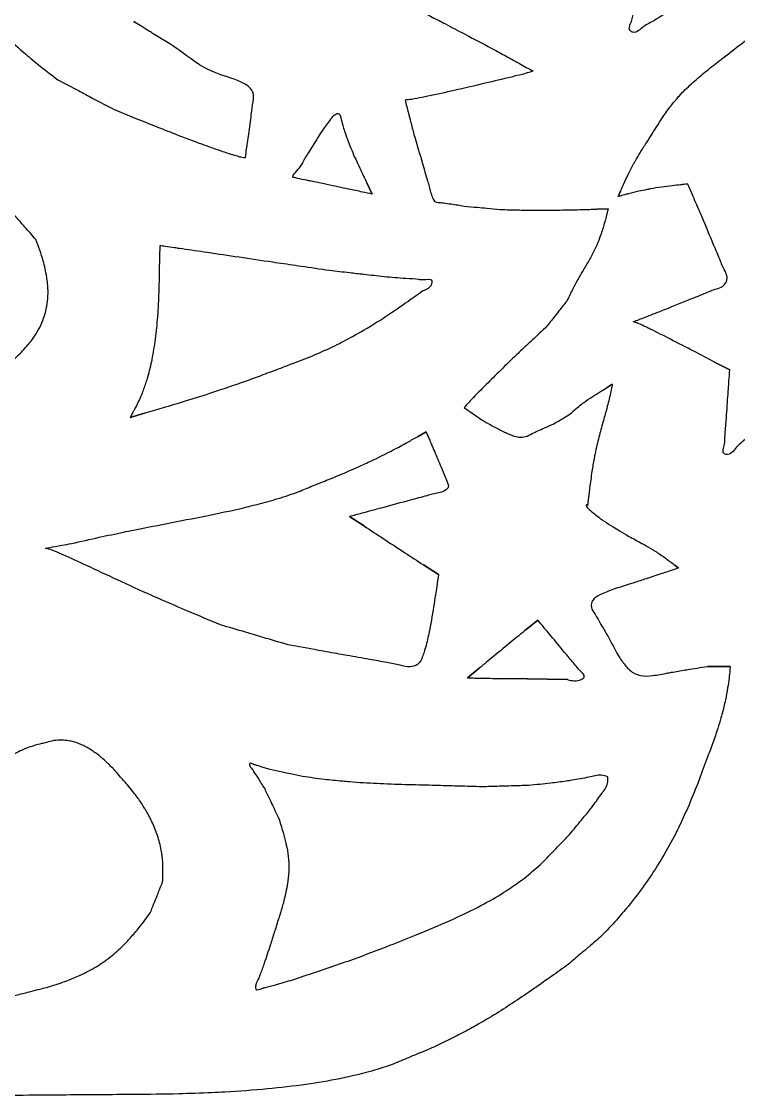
# Model space of a CAD drawing. Extents: x -268 to 413, y -196 to 303.
# Drawn here: x 19.2 to 124.9, y -188.3 to -29.9 of the extents above; entities that cross this region are included whole.
import ezdxf

# ---------------------------------------------------------------- set-up
doc = ezdxf.new("R2010")
doc.units = 0
doc.layers.add('layer_1', color=7, linetype='CONTINUOUS')

msp = doc.modelspace()

# ---------------------------------------------------------------- linework, layer by layer
at = {"layer": 'layer_1', "color": 1}
for points in [[(36.008984, -30.078896), (35.789108, -29.939869)], [(66.898999, -46.341277), (66.898999, -46.341277)], [(59.33071, -52.944161), (59.33071, -52.944161)], [(70.098923, -53.70576), (70.911567, -55.382358)], [(107.129163, -55.74398), (107.484568, -54.932371)], [(103.987555, -57.6022), (105.6617, -57.55175)], [(78.378269, -69.604706), (78.378269, -69.604706)], [(123.562837, -81.307092), (121.229587, -80.089674)], [(105.509195, -83.874647), (106.2704, -83.418571)], [(35.254646, -88.296338), (37.336917, -87.68686)], [(77.667203, -91.089812), (78.835901, -90.4298)], [(67.559788, -102.925007), (69.743646, -104.347395)], [(78.479984, -110.035792), (80.664483, -111.45818)], [(115.501297, -110.097514), (116.008556, -110.503314)], [(95.292511, -118.163292), (93.565371, -119.585552)], [(75.025721, -124.816572), (75.025721, -124.816572)], [(120.268596, -125.009419), (123.616354, -125.009419)], [(86.657752, -125.274077), (84.930748, -126.696336)], [(90.82308, -126.797915), (99.660996, -126.950026)], [(105.603082, -141.273951), (105.603082, -141.273951)]]:
    msp.add_lwpolyline(points, close=True, dxfattribs=at)
for points, knots in [([(81.011647, -10.077689), (80.886372, -10.828966), (80.673395, -12.106196), (80.335468, -14.134839), (79.838951, -17.103216), (79.276479, -20.557877), (78.739162, -23.605264), (78.439861, -25.677972), (77.941269, -27.208865), (78.887146, -29.061355), (80.422388, -29.598381), (82.294939, -30.637804), (85.105015, -32.087264), (87.579932, -33.39963), (89.126704, -34.219833)], [0, 0, 0, 0, 2.284929, 3.884561, 6.170008, 11.312147, 14.397224, 15.425521, 17.636153, 18.947517, 21.20515, 22.256499, 25.410298, 30.66617, 30.66617, 30.66617, 30.66617]), ([(6.302701, -19.420566), (6.478259, -19.671445), (6.776708, -20.09794), (7.251344, -20.774875), (8.036111, -21.904992), (9.161815, -23.417342), (10.333307, -24.892002), (11.69665, -26.559958), (13.446873, -28.559429), (15.943535, -31.180524), (18.020192, -33.162983), (19.969628, -34.855134), (21.906077, -36.481915), (23.620444, -37.783857), (24.588011, -38.518658)], [0, 0, 0, 0, 0.918611, 1.561642, 2.480263, 5.046159, 7.215578, 8.129959, 11.508803, 15.183974, 18.987277, 20.11533, 22.928096, 26.572375, 26.572375, 26.572375, 26.572375]), ([(117.57747, -26.732438), (116.336422, -27.453589), (114.350698, -28.60746), (112.128083, -30.003548), (110.615169, -30.765863), (109.773776, -31.82172), (108.438472, -31.11278), (109.175387, -29.953129), (109.39172, -28.476605), (109.976711, -26.161363), (110.4094, -24.140477), (110.679831, -22.87742)], [0, 0, 0, 0, 4.319877, 6.911971, 7.776053, 9.542205, 10.054435, 11.636007, 12.415296, 14.753173, 18.649653, 18.649653, 18.649653, 18.649653]), ([(128.228685, -30.992477), (128.169123, -30.865105), (128.003526, -30.510976), (127.646614, -30.12003), (126.988457, -29.328357), (125.931802, -28.200068), (124.527004, -26.698356), (123.553766, -25.678994), (123.106632, -25.210669)], [0, 0, 0, 0, 0.420191, 1.168237, 1.569545, 3.513519, 5.798898, 7.741235, 7.741235, 7.741235, 7.741235]), ([(52.727834, -46.544442), (52.853554, -45.575032), (53.060543, -43.978957), (53.258927, -42.188164), (53.884415, -38.990125), (46.997386, -37.963433), (43.079166, -34.372878), (39.73532, -32.441395), (37.909324, -31.280566), (37.031734, -30.726274), (36.333731, -30.284454), (36.008984, -30.078896)], [0, 0, 0, 0, 2.922112, 4.81108, 5.481892, 12.358016, 18.455619, 22.996539, 23.630295, 24.955663, 26.108789, 26.108789, 26.108789, 26.108789]), ([(113.41888, -44.484192), (113.810326, -43.894647), (114.51658, -42.830978), (115.47468, -41.661888), (116.546611, -40.428414), (117.943579, -39.078007), (119.912739, -37.395142), (121.496245, -36.143713), (122.907528, -35.048094), (124.273043, -33.994957), (125.441968, -33.11159), (126.098336, -32.615568)], [0, 0, 0, 0, 2.121573, 3.827784, 4.52944, 7.023765, 9.644811, 12.299705, 13.077474, 15.004833, 17.472962, 17.472962, 17.472962, 17.472962]), ([(89.126704, -34.219833), (89.803014, -34.595545), (90.952746, -35.23426), (92.778782, -36.248729), (93.928503, -36.887495), (94.604812, -37.263241)], [0, 0, 0, 0, 2.320991, 3.9457, 6.266738, 6.266738, 6.266738, 6.266738]), ([(94.604812, -37.263241), (94.314317, -37.355298), (93.526042, -37.605101), (92.45238, -37.863539), (90.39065, -38.381728), (87.315258, -39.109299), (83.207817, -40.058111), (80.116884, -40.76063), (78.01485, -41.180553), (76.906144, -41.42087), (76.05652, -41.495729), (75.736439, -41.523931)], [0, 0, 0, 0, 0.913998, 2.480189, 3.310875, 7.292102, 11.959978, 15.959017, 16.798699, 18.392354, 19.355638, 19.355638, 19.355638, 19.355638]), ([(24.588011, -38.518658), (25.603866, -39.057884), (27.330889, -39.974606), (30.073916, -41.430767), (31.801073, -42.34773), (32.81709, -42.887142)], [0, 0, 0, 0, 3.450293, 5.86574, 9.316727, 9.316727, 9.316727, 9.316727]), ([(75.736439, -41.523931), (75.899139, -42.150146), (76.175733, -43.214726), (76.615313, -44.905492), (76.892264, -45.970025), (77.055179, -46.59623)], [0, 0, 0, 0, 1.941017, 3.299775, 5.240925, 5.240925, 5.240925, 5.240925]), ([(32.81709, -42.887142), (34.382215, -43.526707), (37.042955, -44.613979), (40.128774, -45.839166), (42.866449, -46.911794), (45.457894, -47.893569), (48.30472, -48.901735), (50.057682, -49.493229), (51.11174, -49.789375), (51.645883, -49.957525), (52.063628, -49.987493), (52.219925, -49.998705)], [0, 0, 0, 0, 5.072247, 8.622907, 9.960238, 13.893296, 16.934803, 19.02282, 19.437892, 20.222346, 20.691305, 20.691305, 20.691305, 20.691305]), ([(70.911567, -55.382358), (70.434981, -55.282033), (69.624773, -55.111478), (68.337963, -54.840551), (66.455465, -54.444195), (64.263795, -53.982439), (62.332605, -53.576575), (61.023805, -53.299812), (60.181432, -53.127873), (59.551108, -52.986737), (58.785798, -52.844686), (60.358622, -51.54885), (60.805069, -50.406919), (62.06167, -48.501662), (63.241422, -46.493757), (64.499206, -44.769643), (65.13334, -43.884979), (66.062179, -43.136708), (66.449845, -44.908754), (66.719485, -45.768737), (66.898999, -46.341277)], [0, 0, 0, 0, 1.46109, 2.483891, 3.945088, 7.232222, 9.204632, 9.862141, 11.250265, 11.76168, 11.834739, 13.505955, 14.675898, 16.347377, 19.955072, 21.931922, 22.53577, 23.450675, 24.463006, 26.479408, 26.479408, 26.479408, 26.479408]), ([(111.28854, -47.831823), (111.551637, -47.418468), (111.998863, -46.715828), (112.708976, -45.599952), (113.155968, -44.897413), (113.41888, -44.484192)], [0, 0, 0, 0, 1.469945, 2.498685, 3.967994, 3.967994, 3.967994, 3.967994]), ([(52.219925, -49.998705), (52.282522, -49.57225), (52.388937, -48.847267), (52.55824, -47.695846), (52.665021, -46.970892), (52.727834, -46.544442)], [0, 0, 0, 0, 1.293074, 2.198253, 3.491404, 3.491404, 3.491404, 3.491404]), ([(66.898999, -46.341277), (67.217429, -47.204172), (67.871685, -48.977103), (68.993849, -51.41075), (69.756704, -52.995042), (70.098923, -53.70576)], [0, 0, 0, 0, 2.758321, 5.667335, 8.034032, 8.034032, 8.034032, 8.034032]), ([(77.055179, -46.59623), (77.476537, -48.024572), (78.147276, -50.298284), (78.874269, -52.849096), (79.385028, -54.54727), (79.58786, -55.60629), (80.173792, -56.675646), (80.882876, -56.610136), (81.638452, -56.715503), (82.798798, -56.861784), (83.818459, -57.036222), (84.460077, -57.145986)], [0, 0, 0, 0, 4.464634, 7.107041, 7.976825, 9.753398, 10.466597, 11.259688, 11.637637, 12.789981, 14.745754, 14.745754, 14.745754, 14.745754]), ([(107.484568, -54.932371), (107.638563, -54.581769), (107.999862, -53.759196), (108.629977, -52.416877), (109.210391, -51.278373), (109.804331, -50.227422), (110.413647, -49.186138), (110.971944, -48.321906), (111.28854, -47.831823)], [0, 0, 0, 0, 1.148758, 2.695188, 4.448191, 4.980514, 6.316622, 8.066745, 8.066745, 8.066745, 8.066745]), ([(117.37457, -53.91799), (117.267487, -53.926371), (116.996713, -53.947564), (116.642112, -53.985108), (115.989368, -54.052307), (114.978248, -54.164643), (113.488852, -54.356769), (112.242246, -54.550358), (111.11819, -54.767162), (110.049628, -54.990092), (108.961173, -55.252844), (108.143894, -55.473717), (107.636551, -55.608659), (107.317102, -55.693856), (107.129163, -55.74398)], [0, 0, 0, 0, 0.32222, 0.814778, 1.06965, 2.290827, 3.866632, 5.574763, 6.074106, 7.300846, 8.849209, 9.43231, 9.840629, 10.424155, 10.424155, 10.424155, 10.424155]), ([(119.504919, -58.787389), (119.242017, -58.186221), (118.795074, -57.164213), (118.084958, -55.54108), (117.63768, -54.519142), (117.37457, -53.91799)], [0, 0, 0, 0, 1.968422, 3.34639, 5.31502, 5.31502, 5.31502, 5.31502]), ([(21.3592, -62.086171), (20.81979, -61.47152), (19.902845, -60.426672), (18.44668, -58.767302), (17.529937, -57.722573), (16.990706, -57.108061)], [0, 0, 0, 0, 2.45333, 4.170427, 6.623089, 6.623089, 6.623089, 6.623089]), ([(84.460077, -57.145986), (85.111338, -57.208521), (86.218487, -57.314831), (87.97689, -57.483917), (89.084026, -57.590531), (89.735285, -57.653245)], [0, 0, 0, 0, 1.962769, 3.336724, 5.299541, 5.299541, 5.299541, 5.299541]), ([(89.735285, -57.653245), (90.697087, -57.680067), (92.417633, -57.728048), (94.446879, -57.748677), (96.561617, -57.758657), (98.871164, -57.73286), (101.592919, -57.673737), (103.266928, -57.623728), (103.987555, -57.6022)], [0, 0, 0, 0, 2.886466, 5.163535, 6.087837, 9.230733, 12.092144, 14.254981, 14.254981, 14.254981, 14.254981]), ([(105.6617, -57.55175), (105.599043, -57.789658), (105.492521, -58.194128), (105.322765, -58.836436), (105.064428, -59.841166), (104.681487, -61.106072), (104.246455, -62.280328), (103.790286, -63.399039), (103.185091, -64.577907), (102.293604, -66.073692), (101.595954, -67.234092), (100.98796, -68.34549), (100.364476, -69.521463), (99.864031, -70.549915), (99.574883, -71.144136)], [0, 0, 0, 0, 0.738065, 1.254787, 1.993072, 3.850338, 5.2161, 5.748478, 7.474144, 9.183154, 10.973254, 11.534872, 12.98348, 14.965826, 14.965826, 14.965826, 14.965826]), ([(114.027589, -72.379776), (115.348085, -71.840496), (117.46096, -70.977615), (119.870905, -70.041488), (121.448083, -69.342675), (122.775691, -69.111496), (123.410314, -67.511393), (122.636427, -66.393961), (122.008178, -64.736976), (120.955978, -62.3046), (120.063015, -60.140153), (119.504919, -58.787389)], [0, 0, 0, 0, 4.285173, 6.856542, 7.713746, 9.524564, 10.47439, 12.33191, 13.21108, 15.848513, 20.244097, 20.244097, 20.244097, 20.244097]), ([(16.077125, -81.387428), (16.923394, -80.723608), (18.386257, -79.576125), (19.868593, -77.994842), (21.197073, -76.399253), (22.34356, -74.412232), (23.15038, -71.533054), (23.201743, -69.217499), (22.886384, -67.120365), (22.42373, -64.930986), (21.750113, -63.130833), (21.3592, -62.086171)], [0, 0, 0, 0, 3.221679, 5.569009, 6.483442, 9.45037, 12.363368, 15.372426, 16.309113, 18.725456, 22.066677, 22.066677, 22.066677, 22.066677]), ([(39.623131, -63.001171), (39.610481, -63.440076), (39.588975, -64.186264), (39.555116, -65.371505), (39.533984, -66.117842), (39.521553, -66.556893)], [0, 0, 0, 0, 1.317262, 2.239492, 3.557173, 3.557173, 3.557173, 3.557173]), ([(64.613563, -66.658471), (63.21958, -66.454179), (60.691065, -66.083618), (57.694258, -65.642812), (54.450894, -65.165295), (50.803339, -64.626312), (46.435217, -63.982159), (43.464944, -63.543937), (41.575834, -63.271434), (40.61162, -63.130085), (39.888441, -63.035772), (39.623131, -63.001171)], [0, 0, 0, 0, 4.226619, 7.666574, 9.08716, 14.0616, 18.728052, 22.333265, 23.068841, 24.454065, 25.256727, 25.256727, 25.256727, 25.256727]), ([(39.521553, -66.556893), (39.507728, -67.680914), (39.483492, -69.651285), (39.367213, -71.953451), (39.221572, -74.223822), (38.970596, -76.660676), (38.488542, -79.647505), (37.999587, -81.769038), (37.478761, -83.416976), (36.981809, -84.824106), (36.380341, -86.190714), (35.863042, -87.144357), (35.559343, -87.72059), (35.367499, -88.083095), (35.254646, -88.296338)], [0, 0, 0, 0, 3.371994, 5.910995, 6.914039, 10.197183, 13.254835, 15.987487, 16.716968, 18.438943, 20.462987, 21.186691, 21.693315, 22.417105, 22.417105, 22.417105, 22.417105]), ([(72.639348, -67.572831), (71.64844, -67.459859), (69.963952, -67.267814), (67.28869, -66.963028), (65.60433, -66.771268), (64.613563, -66.658471)], [0, 0, 0, 0, 2.991981, 5.086201, 8.077702, 8.077702, 8.077702, 8.077702]), ([(78.378269, -69.604706), (78.959539, -69.384719), (79.683671, -69.110665), (79.798855, -67.790888), (78.582358, -68.100229), (77.397746, -67.910619), (75.40222, -67.814074), (73.701976, -67.665615), (72.639348, -67.572831)], [0, 0, 0, 0, 1.662305, 2.070859, 3.365761, 4.011161, 5.947249, 9.17386, 9.17386, 9.17386, 9.17386]), ([(61.768907, -79.356844), (62.878409, -78.882039), (64.89358, -78.01966), (67.201345, -76.820803), (69.684923, -75.464754), (72.398653, -73.762553), (75.576171, -71.610414), (77.528408, -70.213026), (78.378269, -69.604706)], [0, 0, 0, 0, 3.61914, 6.573385, 7.796848, 12.10791, 16.174749, 19.310018, 19.310018, 19.310018, 19.310018]), ([(99.574883, -71.144136), (99.186555, -71.632517), (98.526399, -72.462765), (97.478156, -73.781588), (96.818302, -74.612079), (96.430152, -75.100604)], [0, 0, 0, 0, 1.87185, 3.182148, 5.054005, 5.054005, 5.054005, 5.054005]), ([(109.360962, -74.205894), (109.937104, -73.980448), (110.916536, -73.597194), (112.472078, -72.988488), (113.451477, -72.605223), (114.027589, -72.379776)], [0, 0, 0, 0, 1.856039, 3.155239, 5.011199, 5.011199, 5.011199, 5.011199]), ([(121.229587, -80.089674), (120.250053, -79.578457), (118.116775, -78.465106), (114.990902, -76.856317), (112.64198, -75.646264), (111.043456, -74.888304), (110.235183, -74.479607), (109.592566, -74.278407), (109.360962, -74.205894)], [0, 0, 0, 0, 3.31465, 7.218807, 10.548083, 11.237993, 12.528568, 13.255797, 13.255797, 13.255797, 13.255797]), ([(96.430152, -75.100604), (95.703528, -75.767635), (94.40321, -76.961309), (92.888376, -78.388726), (91.313349, -79.88493), (89.604144, -81.5459), (87.595384, -83.544022), (86.24603, -84.905845), (85.3937, -85.805732), (84.919883, -86.297982), (84.592342, -86.704471), (84.460855, -86.867651)], [0, 0, 0, 0, 2.959058, 5.295333, 6.244082, 9.476275, 12.44484, 14.744343, 15.226617, 16.163674, 16.792126, 16.792126, 16.792126, 16.792126]), ([(54.860638, -81.998335), (55.713512, -81.672242), (57.163401, -81.117883), (59.466157, -80.237386), (60.916035, -79.682971), (61.768907, -79.356844)], [0, 0, 0, 0, 2.739265, 4.656761, 7.396057, 7.396057, 7.396057, 7.396057]), ([(37.336917, -87.68686), (38.233427, -87.423996), (40.315109, -86.81363), (43.688312, -85.792781), (46.538082, -84.89366), (49.129611, -84.026511), (51.607717, -83.180585), (53.694626, -82.422113), (54.860638, -81.998335)], [0, 0, 0, 0, 2.802748, 6.50793, 10.572801, 11.766762, 14.706183, 18.427987, 18.427987, 18.427987, 18.427987]), ([(123.258478, -85.669232), (123.296141, -85.130625), (123.360166, -84.215047), (123.461619, -82.761), (123.52535, -81.845557), (123.562837, -81.307092)], [0, 0, 0, 0, 1.619766, 2.753441, 4.372745, 4.372745, 4.372745, 4.372745]), ([(100.082142, -87.78071), (100.369619, -87.511552), (100.898995, -87.015911), (101.574868, -86.47627), (102.348312, -85.883012), (103.285229, -85.24963), (104.442548, -84.516882), (105.184246, -84.070301), (105.509195, -83.874647)], [0, 0, 0, 0, 1.180959, 2.174678, 2.592852, 4.105206, 5.56452, 6.702386, 6.702386, 6.702386, 6.702386]), ([(106.2704, -83.418571), (106.245372, -83.543792), (106.202824, -83.756679), (106.134938, -84.094754), (106.017655, -84.692886), (105.816243, -85.557789), (105.587039, -86.451562), (105.282952, -87.590943), (104.848955, -89.101339), (104.263463, -91.258411), (103.839024, -93.047942), (103.5186, -94.73217), (103.22117, -96.436267), (103.030963, -97.901714), (102.922641, -98.736276)], [0, 0, 0, 0, 0.383094, 0.651291, 1.034474, 2.211608, 3.314595, 3.802575, 5.749336, 8.028854, 10.507955, 11.263741, 13.172028, 15.696386, 15.696386, 15.696386, 15.696386]), ([(84.460855, -86.867651), (84.786471, -87.093099), (85.340023, -87.476365), (86.219223, -88.085072), (86.772811, -88.468324), (87.098455, -88.693769)], [0, 0, 0, 0, 1.188137, 2.019856, 3.208058, 3.208058, 3.208058, 3.208058]), ([(130.764835, -87.08955), (129.633157, -88.094038), (127.82243, -89.701258), (125.825651, -91.59418), (124.411527, -92.71446), (123.81463, -93.891196), (122.315034, -93.676519), (122.852686, -92.403695), (122.843191, -91.03462), (123.065372, -88.798075), (123.184206, -86.872637), (123.258478, -85.669232)], [0, 0, 0, 0, 4.548696, 7.278091, 8.187943, 10.051436, 10.546591, 12.014369, 12.743051, 14.929124, 18.572627, 18.572627, 18.572627, 18.572627]), ([(97.545992, -89.30235), (97.859029, -89.11442), (98.391204, -88.794931), (99.236588, -88.287718), (99.768969, -87.968494), (100.082142, -87.78071)], [0, 0, 0, 0, 1.095349, 1.862136, 2.957608, 2.957608, 2.957608, 2.957608]), ([(87.098455, -88.693769), (87.874519, -89.138382), (89.128768, -89.856952), (90.604495, -90.567975), (91.695628, -91.0314), (92.645211, -91.324443), (93.789816, -91.082673), (94.495952, -90.666739), (95.267256, -90.300056), (96.208433, -89.864918), (97.043653, -89.513631), (97.545992, -89.30235)], [0, 0, 0, 0, 2.683433, 4.336879, 4.902768, 6.252145, 7.223698, 8.310141, 8.702449, 9.785726, 11.420463, 11.420463, 11.420463, 11.420463]), ([(65.527913, -97.032676), (66.505658, -96.613709), (68.203527, -95.886167), (70.159548, -94.987782), (72.01489, -94.113851), (73.868549, -93.176051), (75.944065, -92.06098), (77.158223, -91.376675), (77.667203, -91.089812)], [0, 0, 0, 0, 3.191043, 5.541292, 6.456896, 9.343577, 11.771938, 13.524665, 13.524665, 13.524665, 13.524665]), ([(78.835901, -90.4298), (78.98642, -90.780983), (79.242308, -91.378006), (79.648361, -92.326163), (80.244445, -93.71199), (80.917374, -95.319399), (81.529581, -96.756583), (81.877532, -97.698331), (82.363706, -98.535929), (81.23358, -99.404049), (80.114505, -99.515416), (78.42935, -100.003194), (75.973231, -100.638828), (73.79422, -101.233519), (72.435542, -101.604326)], [0, 0, 0, 0, 1.146193, 1.948567, 3.094871, 5.668011, 7.205629, 7.716314, 8.777914, 9.548007, 11.379398, 12.234084, 14.783652, 19.006378, 19.006378, 19.006378, 19.006378]), ([(59.737032, -99.369295), (60.451859, -99.080711), (61.667095, -98.590107), (63.597389, -97.811234), (64.812893, -97.321035), (65.527913, -97.032676)], [0, 0, 0, 0, 2.312644, 3.931595, 6.244525, 6.244525, 6.244525, 6.244525]), ([(26.619887, -106.887179), (27.980867, -106.576164), (30.519171, -105.996103), (33.571133, -105.355324), (37.13114, -104.622616), (41.453105, -103.790096), (47.014048, -102.694101), (51.132195, -101.831324), (54.279878, -101.039256), (56.737917, -100.391183), (58.717559, -99.71666), (59.737032, -99.369295)], [0, 0, 0, 0, 4.188112, 7.811057, 9.355184, 15.092003, 21.014631, 26.360455, 27.710137, 30.752309, 33.982376, 33.982376, 33.982376, 33.982376]), ([(102.922641, -98.736276), (102.884976, -99.049292), (102.820939, -99.581473), (102.719489, -100.426856), (102.655774, -100.959232), (102.618291, -101.272425)], [0, 0, 0, 0, 0.945822, 1.60806, 2.554346, 2.554346, 2.554346, 2.554346]), ([(102.618291, -101.272425), (102.613482, -101.245726), (102.605167, -101.199559), (102.552493, -101.175356), (102.48965, -101.165374), (102.356796, -101.23153), (102.542075, -101.589798), (102.789808, -101.809132), (103.255777, -102.219847), (103.972545, -102.798033), (104.635828, -103.293443), (105.05299, -103.605025)], [0, 0, 0, 0, 0.076082, 0.131559, 0.158128, 0.269052, 0.480963, 1.091481, 1.393719, 2.313554, 3.872624, 3.872624, 3.872624, 3.872624]), ([(72.435542, -101.604326), (71.833489, -101.76728), (70.810053, -102.044286), (69.184802, -102.484513), (68.161625, -102.761867), (67.559788, -102.925007)], [0, 0, 0, 0, 1.871147, 3.180783, 5.051452, 5.051452, 5.051452, 5.051452]), ([(69.743646, -104.347395), (70.660515, -104.944334), (72.655937, -106.243478), (75.568056, -108.1396), (77.563268, -109.438844), (78.479984, -110.035792)], [0, 0, 0, 0, 3.282202, 7.143204, 10.42504, 10.42504, 10.42504, 10.42504]), ([(105.05299, -103.605025), (105.503885, -103.880536), (106.270403, -104.348903), (107.487773, -105.092837), (108.254238, -105.561274), (108.705099, -105.836824)], [0, 0, 0, 0, 1.585216, 2.694859, 4.28005, 4.28005, 4.28005, 4.28005]), ([(108.705099, -105.836824), (109.342713, -106.17785), (110.424274, -106.75632), (111.650572, -107.463512), (112.720046, -108.100284), (113.695762, -108.737262), (114.719755, -109.477109), (115.276299, -109.918905), (115.501297, -110.097514)], [0, 0, 0, 0, 2.1691, 3.679366, 4.246267, 5.9031, 7.172929, 8.034678, 8.034678, 8.034678, 8.034678]), ([(22.75943, -107.598245), (23.236013, -107.51035), (24.046201, -107.36093), (25.33302, -107.123908), (26.14327, -106.974857), (26.619887, -106.887179)], [0, 0, 0, 0, 1.453859, 2.471555, 3.925397, 3.925397, 3.925397, 3.925397]), ([(48.562634, -118.874358), (46.949606, -118.205113), (44.074884, -117.012392), (40.713841, -115.553119), (37.256858, -114.031412), (33.542532, -112.326151), (29.199374, -110.313919), (26.325996, -108.951886), (24.523578, -108.190783), (23.668206, -107.784444), (22.989595, -107.645404), (22.75943, -107.598245)], [0, 0, 0, 0, 5.238969, 9.336831, 10.992132, 16.570241, 21.596421, 25.355959, 26.101715, 27.471827, 28.175036, 28.175036, 28.175036, 28.175036]), ([(116.008556, -110.503314), (115.707992, -110.603521), (115.197024, -110.773877), (114.385435, -111.04434), (113.09835, -111.474042), (111.428363, -112.024446), (109.820315, -112.545038), (108.222015, -113.058987), (106.542035, -113.578811), (104.742039, -114.282908), (103.534392, -114.919987), (103.172982, -115.672389), (103.114929, -116.449562), (103.498911, -116.976535), (103.73425, -117.299512)], [0, 0, 0, 0, 0.950486, 1.615853, 2.566415, 5.02118, 6.891488, 7.635372, 10.061859, 12.125317, 13.563983, 13.872333, 14.603265, 15.760518, 15.760518, 15.760518, 15.760518]), ([(80.664483, -111.45818), (80.576588, -112.047574), (80.427159, -113.049594), (80.19014, -114.6412), (80.041101, -115.643423), (79.953426, -116.232996)], [0, 0, 0, 0, 1.787737, 3.039303, 4.82747, 4.82747, 4.82747, 4.82747]), ([(79.953426, -116.232996), (79.737243, -117.547768), (79.39228, -119.645747), (78.825209, -121.988992), (78.348429, -123.524692), (77.860338, -124.783089), (76.343273, -125.185103), (75.500503, -124.949373), (75.025721, -124.816572)], [0, 0, 0, 0, 4.002741, 6.387166, 7.179726, 8.897568, 10.035311, 11.503233, 11.503233, 11.503233, 11.503233]), ([(97.730708, -121.10939), (97.429705, -120.74558), (96.91803, -120.12714), (96.105298, -119.145107), (95.593532, -118.526914), (95.292511, -118.163292)], [0, 0, 0, 0, 1.41656, 2.408012, 3.824172, 3.824172, 3.824172, 3.824172]), ([(103.73425, -117.299512), (104.022205, -117.800484), (104.511747, -118.652171), (105.289496, -120.00481), (105.779343, -120.856447), (106.0675, -121.357429)], [0, 0, 0, 0, 1.7335, 2.947065, 4.680892, 4.680892, 4.680892, 4.680892]), ([(58.518716, -121.820593), (57.289559, -121.456772), (55.200017, -120.838285), (51.881323, -119.856207), (49.791769, -119.238003), (48.562634, -118.874358)], [0, 0, 0, 0, 3.845611, 6.537464, 10.382864, 10.382864, 10.382864, 10.382864]), ([(93.565371, -119.585552), (92.8405, -120.182506), (91.262868, -121.481738), (88.960331, -123.377916), (87.382653, -124.677125), (86.657752, -125.274077)], [0, 0, 0, 0, 2.817113, 6.131257, 8.948437, 8.948437, 8.948437, 8.948437]), ([(75.025721, -124.816572), (74.376615, -124.687693), (72.87406, -124.389361), (70.26278, -123.936447), (67.922738, -123.523216), (65.414618, -123.074297), (62.519118, -122.552192), (60.006534, -122.092687), (58.518716, -121.820593)], [0, 0, 0, 0, 1.985267, 4.59551, 7.950319, 9.114143, 12.239428, 16.776906, 16.776906, 16.776906, 16.776906]), ([(99.660996, -126.950026), (100.334597, -127.102925), (101.200836, -127.299552), (102.509375, -126.416655), (101.45353, -125.679147), (100.756259, -124.717943), (99.463705, -123.231608), (98.397246, -121.925627), (97.730708, -121.10939)], [0, 0, 0, 0, 2.028204, 2.608236, 3.885716, 4.523011, 6.434898, 9.621378, 9.621378, 9.621378, 9.621378]), ([(106.0675, -121.357429), (106.47301, -122.175515), (107.135032, -123.511092), (108.167993, -124.861072), (109.096598, -125.852156), (110.409762, -126.497727), (112.375437, -126.38101), (113.950454, -126.056521), (115.635626, -125.759357), (117.577817, -125.427486), (119.26814, -125.16486), (120.268596, -125.009419)], [0, 0, 0, 0, 2.732297, 4.460646, 5.074254, 6.803622, 8.610924, 10.867081, 11.647659, 13.741952, 16.779133, 16.779133, 16.779133, 16.779133]), ([(123.616354, -125.009419), (123.605458, -125.233788), (123.582895, -125.698404), (123.518434, -126.272357), (123.421479, -127.102039), (123.247775, -128.288976), (122.924602, -130.034505), (122.580304, -131.503322), (122.184454, -132.901974), (121.750214, -134.346578), (121.324629, -135.567487), (121.080205, -136.268685)], [0, 0, 0, 0, 0.673742, 1.395162, 1.731904, 3.179854, 4.992652, 7.056462, 7.702421, 9.353356, 11.580806, 11.580806, 11.580806, 11.580806]), ([(84.930748, -126.696336), (85.658184, -126.708809), (86.894834, -126.730012), (88.858944, -126.763871), (90.095619, -126.785306), (90.82308, -126.797915)], [0, 0, 0, 0, 2.182627, 3.710495, 5.893207, 5.893207, 5.893207, 5.893207]), ([(23.978533, -135.940574), (23.627321, -136.028288), (23.03026, -136.177401), (22.082041, -136.414465), (21.485049, -136.563878), (21.133877, -136.651768)], [0, 0, 0, 0, 1.085997, 1.8462, 2.932212, 2.932212, 2.932212, 2.932212]), ([(33.425927, -140.817097), (33.028794, -140.37978), (32.332877, -139.613448), (31.440831, -138.793628), (30.533285, -138.011757), (29.472419, -137.255207), (28.042091, -136.493343), (26.924404, -136.098164), (25.980066, -135.936065), (25.113971, -135.838176), (24.383011, -135.904097), (23.978533, -135.940574)], [0, 0, 0, 0, 1.771235, 3.103821, 3.630981, 5.365061, 6.997664, 8.484069, 8.891014, 9.871749, 11.086781, 11.086781, 11.086781, 11.086781]), ([(21.133877, -136.651768), (20.625608, -136.830757), (19.732369, -137.145315), (18.732047, -137.626542), (17.749435, -138.146201), (16.721346, -138.845002), (15.565962, -139.963482), (14.875022, -140.983266), (14.443492, -141.978616), (14.071134, -143.014306), (13.911558, -143.941432), (13.819936, -144.473747)], [0, 0, 0, 0, 1.615304, 2.838761, 3.325226, 4.95022, 6.546672, 8.127672, 8.601026, 9.800399, 11.417486, 11.417486, 11.417486, 11.417486]), ([(121.080205, -136.268685), (120.804651, -137.007512), (120.336191, -138.263568), (119.592258, -140.258645), (119.123913, -141.514907), (118.848406, -142.253914)], [0, 0, 0, 0, 2.36562, 4.021715, 6.387793, 6.387793, 6.387793, 6.387793]), ([(55.876575, -140.207481), (55.428043, -140.071243), (54.710342, -139.853248), (53.87847, -139.56583), (53.367323, -139.448954), (52.905565, -139.121668), (52.770112, -139.72224), (53.191514, -140.033794), (53.557475, -140.699248), (54.194389, -141.653971), (54.729812, -142.514388), (55.064444, -143.052137)], [0, 0, 0, 0, 1.418716, 2.270103, 2.553947, 3.121578, 3.313337, 4.09274, 4.473293, 5.614898, 7.517473, 7.517473, 7.517473, 7.517473]), ([(35.660968, -143.458459), (35.385038, -143.132365), (34.915957, -142.578004), (34.170944, -141.69755), (33.70186, -141.143191), (33.425927, -140.817097)], [0, 0, 0, 0, 1.281512, 2.178571, 3.460087, 3.460087, 3.460087, 3.460087]), ([(60.651391, -141.223419), (60.061821, -141.098017), (59.059606, -140.884847), (57.468, -140.546201), (56.465972, -140.332928), (55.876575, -140.207481)], [0, 0, 0, 0, 1.808278, 3.073904, 4.8817, 4.8817, 4.8817, 4.8817]), ([(87.064202, -142.747393), (85.939924, -142.714285), (83.898236, -142.65416), (81.476998, -142.588405), (78.829403, -142.518183), (75.714049, -142.441402), (71.649239, -142.296972), (68.567328, -142.125044), (65.989024, -141.893102), (63.664686, -141.657633), (61.718319, -141.377162), (60.651391, -141.223419)], [0, 0, 0, 0, 3.374296, 6.127715, 7.266385, 11.319885, 15.476448, 19.468686, 20.577279, 23.242533, 26.475996, 26.475996, 26.475996, 26.475996]), ([(105.603082, -141.273951), (105.286921, -141.179415), (104.374716, -140.906653), (102.588379, -141.427313), (100.878129, -141.696676), (98.996542, -141.985358), (96.88375, -142.263556), (95.048732, -142.440387), (93.972471, -142.5441)], [0, 0, 0, 0, 0.976156, 2.816456, 5.367809, 6.233513, 8.519877, 11.762976, 11.762976, 11.762976, 11.762976]), ([(99.96574, -149.7566), (100.554402, -149.064412), (101.568247, -147.872266), (102.702404, -146.455045), (103.743711, -145.138631), (104.612951, -143.855331), (105.66832, -142.47356), (105.620001, -141.585056), (105.603082, -141.273951)], [0, 0, 0, 0, 2.725099, 4.693401, 5.45067, 7.747866, 9.445788, 10.360633, 10.360633, 10.360633, 10.360633]), ([(118.848406, -142.253914), (118.369901, -143.450692), (117.522502, -145.570101), (116.391471, -148.00112), (115.191857, -150.461605), (113.701578, -153.146178), (111.579624, -156.463449), (109.838944, -158.848061), (108.259387, -160.787009), (106.758852, -162.563389), (105.400809, -163.984938), (104.647309, -164.773673)], [0, 0, 0, 0, 3.865895, 6.846225, 8.04085, 12.077877, 16.047931, 19.849322, 20.925786, 23.550654, 26.822271, 26.822271, 26.822271, 26.822271]), ([(40.029462, -156.765806), (40.063737, -156.052722), (40.124214, -154.794502), (40.004704, -153.319988), (39.818408, -151.829833), (39.39988, -150.192821), (38.621921, -148.193998), (37.898973, -146.773331), (37.220861, -145.650373), (36.591884, -144.662469), (35.989936, -143.883933), (35.660968, -143.458459)], [0, 0, 0, 0, 2.139328, 3.774794, 4.429449, 6.64402, 8.817882, 10.856086, 11.415414, 12.753546, 14.366121, 14.366121, 14.366121, 14.366121]), ([(55.064444, -143.052137), (55.315295, -143.578916), (55.741742, -144.474438), (56.419034, -145.896741), (56.845473, -146.792265), (57.096319, -147.319044)], [0, 0, 0, 0, 1.75037, 2.975628, 4.725993, 4.725993, 4.725993, 4.725993]), ([(93.972471, -142.5441), (93.119598, -142.569181), (91.669714, -142.61182), (89.366958, -142.679585), (87.917074, -142.722279), (87.064202, -142.747393)], [0, 0, 0, 0, 2.559725, 4.351533, 6.91126, 6.91126, 6.91126, 6.91126]), ([(57.096319, -147.319044), (57.330961, -148.035484), (57.732819, -149.262489), (58.106453, -150.71175), (58.414722, -152.05332), (58.626717, -153.471777), (58.654256, -155.298876), (58.495571, -156.667532), (58.261665, -157.909321), (57.985609, -159.203661), (57.679586, -160.298541), (57.502779, -160.931116)], [0, 0, 0, 0, 2.261049, 3.872368, 4.487483, 6.390833, 8.161459, 9.954195, 10.512854, 11.952558, 13.922519, 13.922519, 13.922519, 13.922519]), ([(95.90199, -154.023543), (96.403687, -153.49676), (97.256573, -152.601229), (98.611156, -151.178914), (99.464042, -150.283383), (99.96574, -149.7566)], [0, 0, 0, 0, 2.182386, 3.710056, 5.892442, 5.892442, 5.892442, 5.892442]), ([(68.169276, -168.143497), (69.951591, -167.474661), (73.02674, -166.320673), (76.572436, -164.906377), (79.88412, -163.55394), (83.251603, -162.088157), (87.231074, -160.128708), (89.942884, -158.573163), (91.992732, -157.175568), (93.769545, -155.898037), (95.149488, -154.685019), (95.90199, -154.023543)], [0, 0, 0, 0, 5.710882, 9.853374, 11.451373, 16.442645, 20.867097, 24.755484, 25.805267, 28.309869, 31.313683, 31.313683, 31.313683, 31.313683]), ([(38.200743, -161.337466), (38.426504, -160.772979), (38.810278, -159.813401), (39.419851, -158.289515), (39.803687, -157.330125), (40.029462, -156.765806)], [0, 0, 0, 0, 1.823874, 3.100428, 4.923848, 4.923848, 4.923848, 4.923848]), ([(23.369696, -172.207083), (24.224205, -171.929006), (25.717594, -171.443023), (27.409462, -170.730234), (29.053122, -169.978296), (30.793074, -168.987733), (32.886682, -167.43203), (34.342953, -166.058344), (35.554866, -164.717228), (36.74606, -163.324906), (37.671621, -162.060372), (38.200743, -161.337466)], [0, 0, 0, 0, 2.694581, 4.709205, 5.502903, 8.117039, 10.695971, 13.312162, 14.105898, 16.118765, 18.805317, 18.805317, 18.805317, 18.805317]), ([(57.502779, -160.931116), (57.302085, -161.570675), (56.960889, -162.657983), (56.419038, -164.385044), (56.077903, -165.472554), (55.877225, -166.1123)], [0, 0, 0, 0, 2.010924, 3.418754, 5.430201, 5.430201, 5.430201, 5.430201]), ([(55.877225, -166.1123), (55.589068, -166.999474), (55.123111, -168.434057), (54.532148, -170.022454), (54.136935, -171.18017), (53.684697, -171.776271), (53.69448, -172.883474), (54.56693, -172.454807), (55.455644, -172.275758), (57.027105, -171.811074), (58.375274, -171.431624), (59.229132, -171.191301)], [0, 0, 0, 0, 2.794498, 4.51877, 5.108158, 6.422536, 6.865692, 7.773287, 8.274722, 9.830337, 12.517459, 12.517459, 12.517459, 12.517459]), ([(104.647309, -164.773673), (104.046111, -165.287114), (103.024063, -166.159974), (101.400887, -167.546427), (100.378937, -168.41947), (99.777783, -168.933031)], [0, 0, 0, 0, 2.371824, 4.032147, 6.404105, 6.404105, 6.404105, 6.404105]), ([(59.229132, -171.191301), (60.332852, -170.815017), (62.209175, -170.175334), (65.189224, -169.159399), (67.065554, -168.519757), (68.169276, -168.143497)], [0, 0, 0, 0, 3.4983, 5.947104, 9.445384, 9.445384, 9.445384, 9.445384]), ([(99.777783, -168.933031), (98.956164, -169.520472), (97.496118, -170.564375), (95.767611, -171.775632), (93.978732, -173.021084), (91.917282, -174.428806), (89.137539, -176.222781), (86.927627, -177.535672), (84.883875, -178.649988), (82.817999, -179.742589), (81.020566, -180.6113), (79.997129, -181.105933)], [0, 0, 0, 0, 3.030049, 5.384504, 6.331897, 9.569281, 12.872655, 16.255814, 17.27723, 19.85596, 23.265757, 23.265757, 23.265757, 23.265757]), ([(18.188421, -173.527947), (18.828007, -173.364773), (19.915338, -173.087369), (21.642429, -172.647081), (22.729955, -172.370048), (23.369696, -172.207083)], [0, 0, 0, 0, 1.98022, 3.366476, 5.346989, 5.346989, 5.346989, 5.346989]), ([(79.997129, -181.105933), (79.220623, -181.431576), (77.900578, -181.985162), (75.804052, -182.864334), (74.484026, -183.417854), (73.707549, -183.74345)], [0, 0, 0, 0, 2.526071, 4.294274, 6.820213, 6.820213, 6.820213, 6.820213]), ([(73.707549, -183.74345), (72.608252, -184.099916), (70.541264, -184.770172), (68.00004, -185.372006), (64.93904, -186.042211), (60.949626, -186.684433), (55.29729, -187.338468), (50.655718, -187.686589), (46.297219, -187.889535), (41.851451, -188.052083), (38.045656, -188.085741), (35.870781, -188.104976)], [0, 0, 0, 0, 3.465469, 6.516064, 7.828834, 12.866176, 18.627508, 24.896868, 26.82454, 31.717243, 38.241796, 38.241796, 38.241796, 38.241796]), ([(21.973266, -188.206426), (19.757158, -188.227767), (15.869776, -188.265202), (11.321502, -188.240837), (6.83609, -188.192643), (2.078141, -188.072238), (-3.613945, -187.760036), (-7.538521, -187.40244), (-10.341253, -186.924402), (-12.412308, -186.530635), (-14.032506, -185.958225), (-14.847564, -185.670268)], [0, 0, 0, 0, 6.648542, 11.662533, 13.644552, 20.105766, 25.93744, 30.749789, 31.910512, 34.468606, 37.058221, 37.058221, 37.058221, 37.058221]), ([(35.870781, -188.104976), (34.155024, -188.117399), (31.238247, -188.138519), (26.605742, -188.172336), (23.688994, -188.1938), (21.973266, -188.206426)], [0, 0, 0, 0, 5.147406, 8.750561, 13.897885, 13.897885, 13.897885, 13.897885])]:
    msp.add_open_spline(points, degree=3, knots=knots, dxfattribs=at)

doc.saveas('drawing.dxf')
